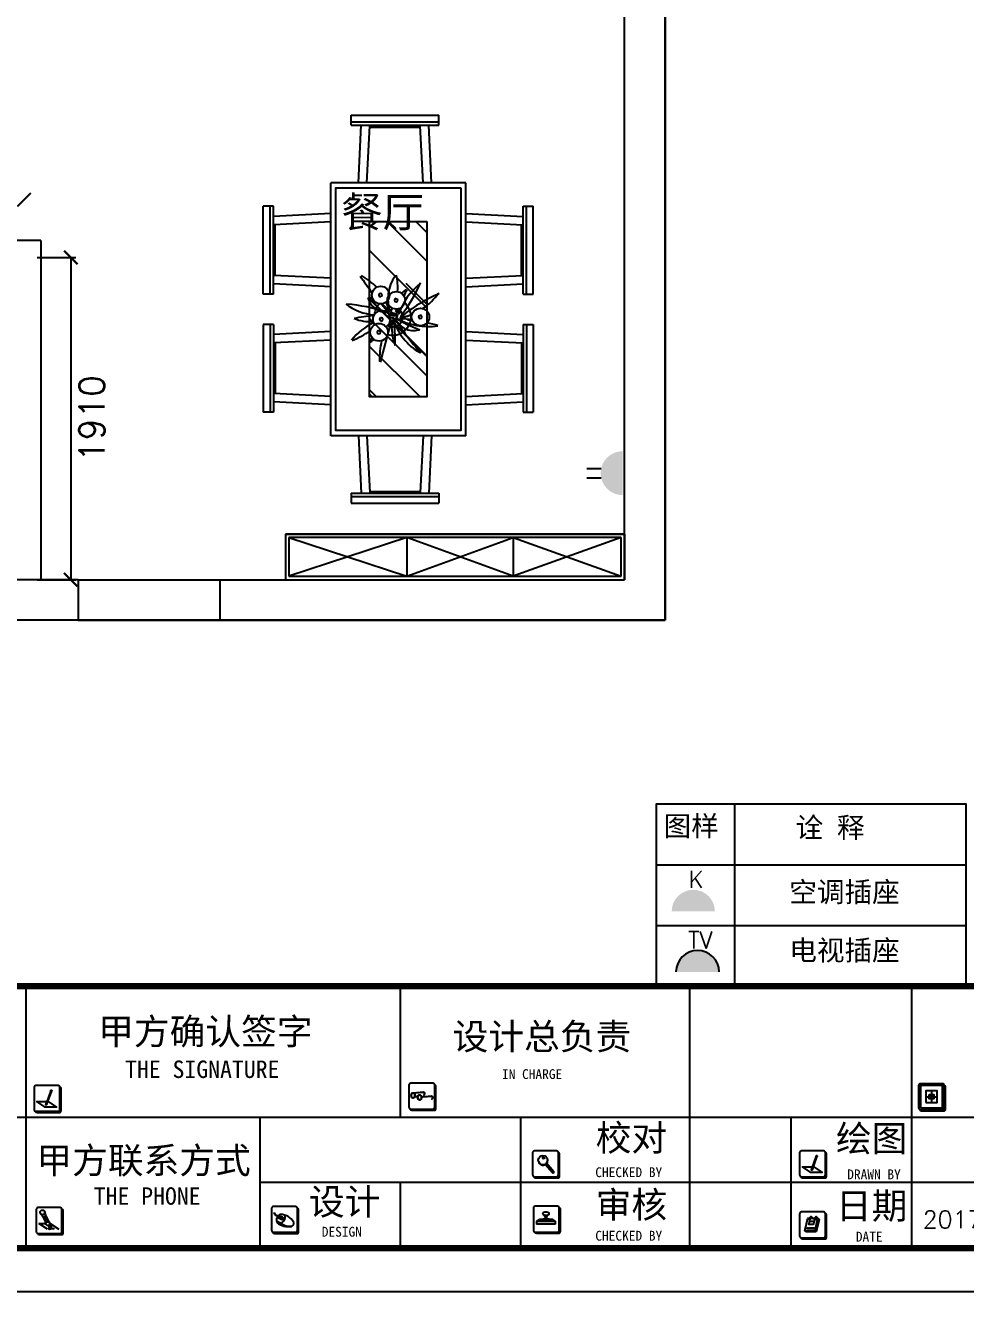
# Model space of a CAD drawing. Header units: millimetres. Extents: x 333665 to 510740, y -473522 to -395501.
# Drawn here: x 478974 to 484548, y -410869 to -403362 of the extents above; entities that cross this region are included whole.
import ezdxf

# ---------------------------------------------------------------- set-up
doc = ezdxf.new("R2010")
doc.units = ezdxf.units.MM
doc.linetypes.add('ACAD_ISO03W100', pattern=[30, 12, -18])
doc.layers.add('0-01图框模板说明', color=2, linetype='Continuous')
doc.layers.add('0-02图框细线', color=136, linetype='Continuous')
doc.styles.add('_TCH_DIM', font='SIMPLEX', dxfattribs={"bigfont": 'GBCBIG'})
doc.styles.get("Standard").update_dxf_attribs({"font": 'txt', "bigfont": 'gbcbig.shx'})
doc.styles.add('STYLE1', font='')
doc.styles.get('STYLE1').set_extended_font_data('SimSun')

# ---------------------------------------------------------------- blocks, each defined once
blk = doc.blocks.new('_ArchTick')
at = {"color": 0, "lineweight": 30, "const_width": 0.15}
blk.add_lwpolyline([(-0.5, -0.5), (0.5, 0.5)], dxfattribs=at)
blk = doc.blocks.new('fffff')
blk.add_hatch(color=5).paths.add_polyline_path([(147605.5, -27278.4), (147861.5, -27278.4, 1)])
at = {"color": 5}
blk.add_text('K', height=100, dxfattribs=at).set_placement((147706.1, -27138.9))
blk = doc.blocks.new('TRB')
blk.add_blockref('fffff', (-23676.1, 6376.6))
blk = doc.blocks.new('dawdeewew')
blk.add_hatch(color=5).paths.add_polyline_path([(147606.6, -27636.6), (147862.5, -27636.6, 1)])
at = {"color": 5}
blk.add_text('TV', height=100, dxfattribs=at).set_placement((147677.6, -27497.1))
blk = doc.blocks.new('BTRB')
at = {"color": 5}
blk.add_arc((124083, -21260.8), 128, 0, 180, dxfattribs=at)
blk.add_blockref('dawdeewew', (-23651.6, 6375.9), dxfattribs=at)

msp = doc.modelspace()

# ---------------------------------------------------------------- hatches: boundary and pattern name
at = {"lineweight": -3}
h = msp.add_hatch(dxfattribs=at)
h.set_pattern_fill('AR-RROOF', color=250, scale=300, angle=495, style=0)
h.set_pattern_definition([(135, (468332.78, -374599.98), (-678.8225, 254.5584), [4500, -600, 1500, -300]), (135, (467944.58, -374423.9), (-70.0036, -494.2676), [900, -99, 1800, -225]), (135, (468046.4, -374674.22), (-1245.215, 960.9581), [2400, -420, 1200, -300])])
h.paths.add_polyline_path([(481354.8, -404525.1), (481354.8, -405565.1), (481014.8, -405565.1), (481014.8, -404525.1)])
msp.add_hatch(color=5).paths.add_polyline_path([(482514.9, -406147.5), (482514.9, -405886.8, 1)])
at = {"layer": '0-01图框模板说明'}
for points in [[(479178.7, -409790, -0.414214), (479168.5, -409800.2), (479036.1, -409800.2, -0.071272), (479033.3, -409799.8, 0.348143), (479043.2, -409807.6), (479175.6, -409807.6, 0.414214), (479185.7, -409797.4), (479185.7, -409665.1, 0.333108), (479178.4, -409655.3, -0.057743), (479178.7, -409657.6)], [(481401, -409776.3, -0.414214), (481390.8, -409786.5), (481258.5, -409786.5, -0.071272), (481255.6, -409786.1, 0.348143), (481265.5, -409793.9), (481397.9, -409793.9, 0.414214), (481408.1, -409783.7), (481408.1, -409651.4, 0.333108), (481400.8, -409641.6, -0.057743), (481401, -409643.9)], [(484422.1, -409779.6, -0.414214), (484411.9, -409789.8), (484279.6, -409789.8, -0.071272), (484276.7, -409789.4, 0.348143), (484286.6, -409797.2), (484419, -409797.2, 0.414214), (484429.2, -409787), (484429.2, -409654.7, 0.333108), (484421.9, -409644.9, -0.057743), (484422.1, -409647.2)], [(482133.9, -410177.5, -0.414214), (482123.7, -410187.7), (481991.4, -410187.7, -0.071272), (481988.5, -410187.3, 0.348143), (481998.4, -410195.2), (482130.8, -410195.2, 0.414214), (482141, -410185), (482141, -410052.6, 0.333108), (482133.7, -410042.9, -0.057743), (482133.9, -410045.2)], [(483717, -410177.5, -0.414214), (483706.8, -410187.7), (483574.5, -410187.7, -0.071272), (483571.6, -410187.3, 0.348143), (483581.5, -410195.2), (483713.9, -410195.2, 0.414214), (483724.1, -410185), (483724.1, -410052.6, 0.333108), (483716.7, -410042.9, -0.057743), (483717, -410045.2)], [(479191.2, -410513.8, -0.414214), (479181.1, -410524), (479048.7, -410524, -0.071272), (479045.8, -410523.6, 0.348143), (479055.8, -410531.4), (479188.1, -410531.4, 0.414214), (479198.3, -410521.2), (479198.3, -410388.9, 0.333108), (479191, -410379.1, -0.057743), (479191.2, -410381.4)], [(480586.5, -410507.4, -0.414214), (480576.3, -410517.5), (480443.9, -410517.5, -0.071272), (480441.1, -410517.1, 0.348143), (480451, -410525), (480583.3, -410525, 0.414214), (480593.5, -410514.8), (480593.5, -410382.4, 0.333108), (480586.2, -410372.7, -0.057743), (480586.5, -410375)], [(482138.9, -410505.5, -0.414214), (482128.8, -410515.7), (481996.4, -410515.7, -0.071272), (481993.5, -410515.3, 0.348143), (482003.5, -410523.1), (482135.8, -410523.1, 0.414214), (482146, -410512.9), (482146, -410380.6, 0.333108), (482138.7, -410370.8, -0.057743), (482138.9, -410373.1)], [(483717, -410539.5, -0.414214), (483706.8, -410549.7), (483574.5, -410549.7, -0.071272), (483571.6, -410549.2, 0.348143), (483581.5, -410557.1), (483713.9, -410557.1, 0.414214), (483724.1, -410546.9), (483724.1, -410414.6, 0.333108), (483716.7, -410404.8, -0.057743), (483717, -410407.1)]]:
    msp.add_hatch(color=8, dxfattribs=at).paths.add_polyline_path(points)
h = msp.add_hatch(color=8, dxfattribs=at)
h.paths.add_polyline_path([(484345.8, -409701.2), (484332.6, -409701.2), (484332.6, -409713.4), (484345.8, -409713.4)])
h.paths.add_polyline_path([(484345.8, -409713.4), (484358.9, -409713.4), (484358.9, -409701.2), (484345.8, -409701.2)])
h.paths.add_polyline_path([(484345.8, -409713.4), (484345.8, -409725.6), (484358.9, -409725.6), (484358.9, -409713.4)])
h.paths.add_polyline_path([(484345.8, -409713.4), (484332.6, -409713.4), (484332.6, -409725.6), (484345.8, -409725.6)])

# ---------------------------------------------------------------- linework, layer by layer
at = {"color": 250, "lineweight": -3}
for p, q in [((482766.4, -406888.6), (482766.4, -399428.6)), ((482766.4, -399428.6), (482766.4, -406888.6)), ((482526.4, -406648.6), (482526.4, -399668.6)), ((480905.4, -403895.1), (481425.4, -403895.1)), ((480905.4, -403955.1), (480905.4, -403895.1)), ((480905.4, -403935.1), (481425.4, -403935.1)), ((480905.4, -403955.1), (481425.4, -403955.1)), ((480948.4, -404295.1), (480965.4, -403955.1)), ((481382.4, -404295.1), (481365.4, -403955.1)), ((481382.4, -404295.1), (481365.4, -403955.1)), ((481425.4, -403955.1), (481425.4, -403895.1)), ((480998.4, -404295.1), (481015.3, -403957.6)), ((481014.9, -403965.1), (481315.8, -403965.1)), ((481332.3, -404295.1), (481315.4, -403957.6)), ((480784.8, -405795.1), (480784.8, -404295.1)), ((481584.8, -404295.1), (480784.8, -404295.1)), ((481584.8, -405795.1), (481584.8, -404295.1)), ((480384.8, -404955.1), (480384.8, -404435.1)), ((480444.8, -404435.1), (480384.8, -404435.1)), ((480424.8, -404955.1), (480424.8, -404435.1)), ((480444.8, -404955.1), (480444.8, -404435.1)), ((480784.8, -404478.1), (480444.8, -404495.1)), ((481584.8, -404478.1), (481924.8, -404495.1)), ((481924.8, -404955.1), (481924.8, -404435.1)), ((481924.8, -404435.1), (481984.8, -404435.1)), ((481944.8, -404955.1), (481944.8, -404435.1)), ((481984.8, -404955.1), (481984.8, -404435.1)), ((480784.8, -404528.1), (480447.3, -404545)), ((480454.8, -404845.5), (480454.8, -404544.6)), ((481584.8, -404528.1), (481922.3, -404545)), ((481914.8, -404845.5), (481914.8, -404544.6)), ((479066.4, -404638.6), (477386.4, -404638.6)), ((479066.4, -404638.6), (479066.4, -406648.6)), ((479043.3, -404738.6), (479273.3, -404738.6)), ((479243.3, -404738.6), (479243.3, -406648.6)), ((480784.8, -404862), (480447.3, -404845.1)), ((481584.8, -404862), (481922.3, -404845.1)), ((480784.8, -404912.1), (480444.8, -404895.1)), ((481584.8, -404912.1), (481924.8, -404895.1)), ((480444.8, -404955.1), (480384.8, -404955.1)), ((481924.8, -404955.1), (481984.8, -404955.1)), ((481178.8, -405064), (481191.3, -405041.5)), ((480384.8, -405135.1), (480384.8, -405655.1)), ((480444.8, -405135.1), (480384.8, -405135.1)), ((480424.8, -405135.1), (480424.8, -405655.1)), ((480444.8, -405135.1), (480444.8, -405655.1)), ((481145.2, -405107.3), (481077.9, -405358.2)), ((481924.8, -405135.1), (481924.8, -405655.1)), ((481924.8, -405135.1), (481984.8, -405135.1)), ((481944.8, -405135.1), (481944.8, -405655.1)), ((481984.8, -405135.1), (481984.8, -405655.1)), ((480784.8, -405178.1), (480444.8, -405195.1)), ((480784.8, -405228.1), (480447.3, -405245)), ((481584.8, -405178.1), (481924.8, -405195.1)), ((481584.8, -405228.1), (481922.3, -405245)), ((480454.8, -405244.6), (480454.8, -405545.5)), ((481914.8, -405244.6), (481914.8, -405545.5)), ((480784.8, -405612.1), (480444.8, -405595.1)), ((480784.8, -405612.1), (480444.8, -405595.1)), ((480784.8, -405562), (480447.3, -405545.1)), ((481584.8, -405562), (481922.3, -405545.1)), ((481584.8, -405612.1), (481924.8, -405595.1)), ((480444.8, -405655.1), (480384.8, -405655.1)), ((481924.8, -405655.1), (481984.8, -405655.1)), ((481584.8, -405795.1), (480784.8, -405795.1)), ((480948.4, -405795.1), (480965.4, -406135.1)), ((480998.4, -405795.1), (481015.3, -406132.6)), ((481332.3, -405795.1), (481315.4, -406132.6)), ((481382.4, -405795.1), (481365.4, -406135.1)), ((481382.4, -405795.1), (481365.4, -406135.1)), ((481014.9, -406125.1), (481315.8, -406125.1)), ((480905.4, -406135.1), (481425.4, -406135.1)), ((480905.4, -406135.1), (480905.4, -406195.1)), ((480905.4, -406155.1), (481425.4, -406155.1)), ((480905.4, -406195.1), (481425.4, -406195.1)), ((481425.4, -406135.1), (481425.4, -406195.1)), ((480516.4, -406378.6), (482526.4, -406378.6)), ((482526.4, -406378.6), (480516.4, -406378.6)), ((480516.4, -406378.6), (480516.4, -406648.6)), ((482506.4, -406398.6), (480536.4, -406398.6)), ((480536.4, -406398.6), (480536.4, -406628.6)), ((481236.4, -406398.6), (480536.4, -406628.6)), ((480536.4, -406398.6), (481236.4, -406628.6)), ((481236.4, -406398.6), (481236.4, -406628.6)), ((481866.4, -406628.6), (481236.4, -406398.6)), ((481236.4, -406628.6), (481866.4, -406398.6)), ((481866.4, -406398.6), (481866.4, -406628.6)), ((482506.4, -406398.6), (481866.4, -406628.6)), ((481866.4, -406398.6), (482506.4, -406628.6)), ((482506.4, -406628.6), (482506.4, -406398.6)), ((482526.4, -406378.6), (482526.4, -406648.6)), ((482526.4, -406648.6), (482526.4, -406378.6)), ((479286.4, -406648.6), (476386.4, -406648.6)), ((479043.3, -406648.6), (479273.3, -406648.6)), ((479286.4, -406648.6), (479286.4, -406888.6)), ((479286.4, -406648.6), (480126.4, -406648.6)), ((480126.4, -406648.6), (480506.4, -406648.6)), ((480126.4, -406648.6), (480126.4, -406888.6)), ((480506.4, -406648.6), (482526.4, -406648.6)), ((480516.4, -406648.6), (482526.4, -406648.6)), ((480536.4, -406628.6), (482506.4, -406628.6)), ((482766.4, -406888.6), (472256.4, -406888.6)), ((479286.4, -406888.6), (474246.4, -406888.6)), ((479286.4, -406888.6), (480126.4, -406888.6)), ((480126.4, -406888.6), (480506.4, -406888.6)), ((480506.4, -406888.6), (482766.4, -406888.6))]:
    msp.add_line(p, q, dxfattribs=at)
at = {"color": 5}
for p, q in [((482387.1, -405991.3), (482303.2, -405991.3)), ((482387.8, -406046.1), (482303.2, -406046.1)), ((483178.5, -407977.9), (483178.5, -409058.4)), ((482716, -408338.4), (484548.4, -408338.4)), ((482716, -408698.4), (484548.4, -408698.4)), ((484548.4, -409058.4), (482716, -409058.4))]:
    msp.add_line(p, q, dxfattribs=at)
at = {"color": 250, "lineweight": -3}
for points in [[(481554.8, -404325.1), (481554.8, -405765.1), (480814.8, -405765.1), (480814.8, -404325.1)], [(481354.8, -404525.1), (481354.8, -405565.1), (481014.8, -405565.1), (481014.8, -404525.1)]]:
    msp.add_lwpolyline(points, close=True, dxfattribs=at)
at = {"color": 5}
msp.add_lwpolyline([(482716, -409058.4), (482716, -407977.9), (484548.4, -407977.9), (484548.4, -409058.4)], dxfattribs=at)
at = {"color": 250, "lineweight": -3}
for centre, radius in [((481080.4, -404961.7), 52.3), ((481172.9, -404992.6), 52.3), ((481151.2, -405090.7), 24.2), ((481151.2, -405090.7), 24.2), ((481316.4, -405091.5), 52.3), ((481071, -405182.1), 52.3)]:
    msp.add_circle(centre, radius, dxfattribs=at)
for centre, radius, start, end in [((482357.3, -403925.9), 1674.9, 213.41888, 217.58602), ((480806, -405140.9), 336.1, 42.06601, 61.47841), ((481364.7, -404987.3), 241.6, 145.26735, 198.50032), ((480894.1, -404912.6), 287.6, 354.38119, 13.81823), ((481585.5, -405218.5), 424.2, 129.46977, 160.31252), ((480550.5, -404569.9), 828.8, 321.64931, 337.42784), ((481368.1, -405121.4), 236.3, 125.24389, 133.80922), ((480491, -404624.2), 805.2, 334.72372, 337.80608), ((481117.1, -404947.2), 116.8, 194.15652, 269.61183), ((480979.4, -405142.4), 169.2, 71.89274, 80.01456), ((481079.1, -404961.2), 10, 90, 270), ((481079.1, -404961.2), 10, 270, 90), ((480806, -405140.9), 336.1, 13.22172, 24.21844), ((481151.2, -405090.7), 109.2, 102.45419, 106.05706), ((481171.6, -404992), 10, 90, 270), ((481171.6, -404992), 10, 270, 90), ((481848.4, -405912.9), 1048.1, 113.63982, 128.51457), ((481123.5, -404738.5), 366.8, 304.39017, 324.80949), ((481065.4, -404761), 318.2, 232.93635, 265.58738), ((480804.9, -405974.2), 962, 71.10822, 85.61629), ((481085.5, -405105.7), 52.3, 301.22663, 217.19054), ((481151.2, -405090.7), 109.2, 135.11276, 171.74068), ((482357.3, -403925.9), 1674.9, 220.50913, 222.802), ((480979.4, -405142.4), 169.2, 26.50173, 49.71173), ((481151.2, -405090.7), 59.2, 101.58918, 144.62692), ((481151.2, -405090.7), 109.2, 254.19161, 49.01718), ((481151.2, -405090.7), 59.2, 241.20889, 53.48506), ((481368.1, -405121.4), 236.3, 159.33408, 164.49464), ((480894.1, -404912.6), 287.6, 332.85499, 333.61554), ((480491, -404624.2), 805.2, 327.38631, 328.52768), ((481178.8, -405072.9), 7.75, 51.07794, 340.31252), ((481123.5, -404738.5), 366.8, 280.96839, 292.91409), ((482656.6, -410267.7), 5372.2, 105.00511, 105.80588), ((481315.1, -405091), 10, 90, 270), ((481315.1, -405091), 10, 270, 90), ((481222.7, -405493.1), 411.7, 116.79131, 139.99923), ((481288.1, -407220.3), 2151.6, 96.66829, 99.77104), ((481015.4, -404882.4), 236.3, 246.97323, 274.66712), ((481084.2, -405105.2), 10, 90, 270), ((481084.2, -405105.2), 10, 270, 90), ((481448.8, -405149.3), 303.4, 173.14116, 201.34303), ((480406.9, -405225.4), 760.1, 357.41542, 10.26237), ((481486.6, -405002.7), 347, 197.04726, 240.06943), ((481277.9, -405045.2), 126.4, 203.55428, 284.08132), ((482238.9, -404460.5), 1248.2, 210.59379, 222.47684), ((481621.6, -404355.9), 868.5, 238.42112, 249.21449), ((481365.1, -404757.7), 390.8, 240.72759, 277.95362), ((481115.2, -406202.9), 1104.3, 82.0972, 85.8232), ((481262.5, -405029.7), 81.1, 253.0998, 273.64194), ((481115.2, -406202.9), 1104.3, 73.89409, 77.38504), ((480568.5, -404456.4), 847.7, 293.91517, 302.12562), ((481418.5, -405432.2), 446.5, 150.67912, 155.05693), ((480868.7, -405011.5), 273.9, 301.95296, 308.89063), ((481069.7, -405181.6), 10, 90, 270), ((481069.7, -405181.6), 10, 270, 90), ((481709.6, -405358), 636.5, 168.60963, 179.75797)]:
    msp.add_arc(centre, radius, start, end, dxfattribs=at)
for points in [[(481186.1, -405092.8), (481128.4, -405084.2), (481176.5, -405069.8), (481142.8, -405058.3)], [(481151.2, -405103.4), (481127.7, -405098.3), (481151.2, -405090.7), (481127.7, -405085.5)]]:
    msp.add_solid(points, dxfattribs=at)
at = {"layer": '0-01图框模板说明', "color": 8}
for p, q in [((481272.7, -409690.3), (481334.6, -409685.4)), ((481282, -409690.8), (481335.2, -409686.6)), ((481320.8, -409713.9), (481382.7, -409709)), ((481330.1, -409714.4), (481383.3, -409710.2)), ((484311.8, -409713.4), (484379.7, -409713.4)), ((484345.8, -409679.4), (484345.8, -409747.4)), ((479096.3, -409761.4), (479095.7, -409763)), ((479095.7, -409763), (479095.9, -409764.2)), ((479096.9, -409761.6), (479095.9, -409764.2)), ((479096.8, -409763.4), (479095.9, -409764.2)), ((479097.4, -409761.8), (479096.8, -409763.4)), ((482064.2, -410106.4), (482107.6, -410156.2)), ((482055.8, -410113.7), (482099.4, -410163.8)), ((483634.7, -410148.9), (483634.1, -410150.6)), ((483634.1, -410150.6), (483634.3, -410151.7)), ((483635.2, -410149.1), (483634.3, -410151.7)), ((483635.1, -410151), (483634.3, -410151.7)), ((483635.7, -410149.3), (483635.1, -410151)), ((479104.9, -410499), (479054.8, -410466.1)), ((479054.8, -410466.1), (479095.8, -410466.1)), ((479117.7, -410466.1), (479122, -410466.1)), ((479122, -410466.1), (479172, -410499)), ((480459.4, -410447.9), (480459.4, -410447.9)), ((480466.3, -410427.6), (480491.2, -410440.4)), ((480470.7, -410454.2), (480502.1, -410471.7)), ((480497.7, -410428.7), (480472.7, -410419.4)), ((480476.4, -410429.1), (480476.4, -410429.1)), ((480476.4, -410429.1), (480494.3, -410439.1)), ((480498.2, -410432.1), (480479.1, -410424.3)), ((480530, -410421.5), (480498, -410412.9)), ((480505, -410440.4), (480510.5, -410443.5)), ((482007, -410451.5), (482022.4, -410440.7)), ((482023.9, -410440.3), (482039.6, -410440.3)), ((482057.2, -410431.9), (482057.2, -410428.8)), ((482062.8, -410431.5), (482062.8, -410428.8)), ((482082.3, -410440.3), (482098.9, -410440.3)), ((482114.5, -410451.5), (482100.5, -410440.8)), ((483672.9, -410436.3), (483655.8, -410509.8)), ((483675.2, -410438.3), (483658.1, -410511.8)), ((483677.5, -410440.2), (483660.3, -410513.7)), ((483679.3, -410442), (483662.2, -410515.5)), ((483670.5, -410434.3), (483679.3, -410442)), ((483594.7, -410507.8), (483603.5, -410515.5)), ((483655.8, -410509.8), (483597.1, -410509.8)), ((483658.1, -410511.8), (483599.4, -410511.8)), ((483660.3, -410513.7), (483601.6, -410513.7)), ((483662.2, -410515.5), (483603.5, -410515.5))]:
    msp.add_line(p, q, dxfattribs=at)
at = {"layer": '0-01图框模板说明', "color": 2, "const_width": 37.5}
msp.add_lwpolyline([(488213.3, -395760.2), (488213.3, -410610.7), (466998.3, -410610.7), (466998.3, -395760.2)], close=True, dxfattribs=at)
msp.add_lwpolyline([(488213.3, -409058.4), (466995.4, -409058.4)], dxfattribs=at)
at = {"layer": '0-01图框模板说明', "color": 8}
for points in [[(479036.1, -409800.2), (479168.5, -409800.2, 0.414214), (479178.7, -409790), (479178.7, -409657.6, 0.414214), (479168.5, -409647.5), (479036.1, -409647.5, 0.414214), (479026, -409657.6), (479026, -409790, 0.414214)], [(481258.5, -409786.5), (481390.8, -409786.5, 0.414214), (481401, -409776.3), (481401, -409643.9, 0.414214), (481390.8, -409633.7), (481258.5, -409633.7, 0.414214), (481248.3, -409643.9), (481248.3, -409776.3, 0.414214)], [(484279.6, -409789.8), (484411.9, -409789.8, 0.414214), (484422.1, -409779.6), (484422.1, -409647.2, 0.414214), (484411.9, -409637), (484279.6, -409637, 0.414214), (484269.4, -409647.2), (484269.4, -409779.6, 0.414214)], [(479130, -409679.6), (479124.5, -409677.6), (479124.8, -409676.8, -0.451962), (479128, -409675.4), (479128.7, -409675.7, -0.418435), (479130.3, -409678.8)], [(481991.4, -410187.7), (482123.7, -410187.7, 0.414214), (482133.9, -410177.5), (482133.9, -410045.2, 0.414214), (482123.7, -410035), (481991.4, -410035, 0.414214), (481981.2, -410045.2), (481981.2, -410177.5, 0.414214)], [(483574.5, -410187.7), (483706.8, -410187.7, 0.414214), (483717, -410177.5), (483717, -410045.2, 0.414214), (483706.8, -410035), (483574.5, -410035, 0.414214), (483564.3, -410045.2), (483564.3, -410177.5, 0.414214)], [(483668.4, -410067.1), (483662.8, -410065.1), (483663.1, -410064.3, -0.451962), (483666.3, -410063), (483667.1, -410063.3, -0.418435), (483668.6, -410066.4)], [(479048.7, -410524), (479181.1, -410524, 0.414214), (479191.2, -410513.8), (479191.2, -410381.4, 0.414214), (479181.1, -410371.3), (479048.7, -410371.3, 0.414214), (479038.5, -410381.4), (479038.5, -410513.8, 0.414214)], [(480443.9, -410517.5), (480576.3, -410517.5, 0.414214), (480586.5, -410507.4), (480586.5, -410375, 0.414214), (480576.3, -410364.8), (480443.9, -410364.8, 0.414214), (480433.7, -410375), (480433.7, -410507.4, 0.414214)], [(481996.4, -410515.7), (482128.8, -410515.7, 0.414214), (482138.9, -410505.5), (482138.9, -410373.1, 0.414214), (482128.8, -410362.9), (481996.4, -410362.9, 0.414214), (481986.2, -410373.1), (481986.2, -410505.5, 0.414214)], [(483574.5, -410549.7), (483706.8, -410549.7, 0.414214), (483717, -410539.5), (483717, -410407.1, 0.414214), (483706.8, -410396.9), (483574.5, -410396.9, 0.414214), (483564.3, -410407.1), (483564.3, -410539.5, 0.414214)], [(482009.1, -410450.6), (482112.4, -410450.6, -0.414214), (482115.4, -410453.6), (482115.4, -410467, -0.414214), (482112.4, -410469.9), (482009.1, -410469.9, -0.414214), (482006.1, -410467), (482006.1, -410453.6, -0.414214)]]:
    msp.add_lwpolyline(points, format="xyb", close=True, dxfattribs=at)
for points in [[(479033.3, -409799.8, 0.348143), (479043.2, -409807.6), (479175.6, -409807.6, 0.414214), (479185.7, -409797.4), (479185.7, -409665.1, 0.333108), (479178.4, -409655.3)], [(481255.6, -409786.1, 0.348143), (481265.5, -409793.9), (481397.9, -409793.9, 0.414214), (481408.1, -409783.7), (481408.1, -409651.4, 0.333108), (481400.8, -409641.6)], [(484276.7, -409789.4, 0.348143), (484286.6, -409797.2), (484419, -409797.2, 0.414214), (484429.2, -409787), (484429.2, -409654.7, 0.333108), (484421.9, -409644.9)], [(481988.5, -410187.3, 0.348143), (481998.4, -410195.2), (482130.8, -410195.2, 0.414214), (482141, -410185), (482141, -410052.6, 0.333108), (482133.7, -410042.9)], [(483571.6, -410187.3, 0.348143), (483581.5, -410195.2), (483713.9, -410195.2, 0.414214), (483724.1, -410185), (483724.1, -410052.6, 0.333108), (483716.7, -410042.9)], [(479045.8, -410523.6, 0.348143), (479055.8, -410531.4), (479188.1, -410531.4, 0.414214), (479198.3, -410521.2), (479198.3, -410388.9, 0.333108), (479191, -410379.1)], [(480441.1, -410517.1, 0.348143), (480451, -410525), (480583.3, -410525, 0.414214), (480593.5, -410514.8), (480593.5, -410382.4, 0.333108), (480586.2, -410372.7)], [(481993.5, -410515.3, 0.348143), (482003.5, -410523.1), (482135.8, -410523.1, 0.414214), (482146, -410512.9), (482146, -410380.6, 0.333108), (482138.7, -410370.8)], [(483571.6, -410549.2, 0.348143), (483581.5, -410557.1), (483713.9, -410557.1, 0.414214), (483724.1, -410546.9), (483724.1, -410414.6, 0.333108), (483716.7, -410404.8)]]:
    msp.add_lwpolyline(points, format="xyb", dxfattribs=at)
for points in [[(484280, -409779.2), (484411.5, -409779.2), (484411.5, -409647.6), (484280, -409647.6)], [(479128.1, -409684.8), (479122.6, -409682.8), (479098.5, -409749), (479104, -409751)], [(479130.2, -409679.7), (479124.3, -409677.5), (479122.4, -409682.7), (479128.3, -409684.9)], [(484311.8, -409747.4), (484379.7, -409747.4), (484379.7, -409679.4), (484311.8, -409679.4)], [(484332.6, -409701.2), (484358.9, -409701.2), (484358.9, -409725.6), (484332.6, -409725.6)], [(479097.4, -409761.8), (479096.3, -409761.4), (479098.5, -409749), (479104, -409751)], [(483666.5, -410072.3), (483660.9, -410070.3), (483636.8, -410136.5), (483642.4, -410138.6)], [(483668.5, -410067.2), (483662.6, -410065.1), (483660.7, -410070.3), (483666.6, -410072.4)], [(483635.7, -410149.3), (483634.7, -410148.9), (483636.8, -410136.5), (483642.4, -410138.6)], [(482037.4, -410441.7), (482084.4, -410441.7), (482084.4, -410447.4), (482037.4, -410447.4)], [(483625.4, -410452.1), (483649.5, -410452.1), (483643.7, -410471.2), (483619.6, -410471.2)], [(483609.4, -410490.5), (483615.2, -410490.5), (483613.8, -410495.1), (483608, -410495.1)], [(483620.8, -410490.5), (483626.6, -410490.5), (483625.2, -410495.1), (483619.4, -410495.1)], [(483631.8, -410490.5), (483637.6, -410490.5), (483636.2, -410495.1), (483630.4, -410495.1)], [(483643, -410490.5), (483648.8, -410490.5), (483647.4, -410495.1), (483641.6, -410495.1)]]:
    msp.add_lwpolyline(points, close=True, dxfattribs=at)
for points in [[(479107.2, -409742.3), (479109.4, -409742.3), (479159.5, -409775.2), (479092.3, -409775.2), (479042.3, -409742.3), (479100.9, -409742.3)], [(483645.5, -410129.8), (483647.7, -410129.8), (483697.8, -410162.8), (483630.6, -410162.8), (483580.6, -410129.8), (483639.2, -410129.8)], [(482068.2, -410437.2), (482077.6, -410437.2), (482084.4, -410441.7), (482037.4, -410441.7), (482044.8, -410437.2), (482052.1, -410437.2)], [(483624.8, -410434.3), (483670.5, -410434.3), (483653.4, -410507.8), (483594.7, -410507.8), (483611.8, -410434.3), (483622.2, -410434.3)]]:
    msp.add_lwpolyline(points, dxfattribs=at)
for centre, radius in [((482042.6, -410089.2), 27.6), ((479075.2, -410399.7), 13.6), ((479083.9, -410426.1), 1.94), ((479087.7, -410433.4), 1.94), ((479088.5, -410423.7), 1.94), ((479091.1, -410441.2), 1.94), ((479092.3, -410431), 1.94), ((479093.1, -410421), 1.94), ((479095, -410450.1), 1.94), ((479095.7, -410438.8), 1.94), ((479096.8, -410428.3), 1.94), ((479106.8, -410466.1), 11), ((479099.6, -410447.7), 1.94), ((479100.3, -410436), 1.94), ((479104.2, -410445), 1.94), ((483654.7, -410442.5), 2.07)]:
    msp.add_circle(centre, radius, dxfattribs=at)
for centre, radius, start, end in [((481287.1, -409709.2), 19, 105.75698, 120.90147), ((481288, -409728.2), 16.6, 39.93772, 115.08211), ((481293.8, -409699.9), 12.3, 194.48109, 315.05273), ((481282, -409691.1), 0.254, 94.53797, 105.75698), ((481335.2, -409732.8), 19, 105.75698, 138.68122), ((481330.1, -409714.7), 0.254, 94.53797, 105.75698), ((481330.9, -409695.5), 10.8, 298.71142, 70.12693), ((481335.2, -409686.9), 0.254, 62.53976, 94.53797), ((481330.6, -409695.7), 10.2, 300.32853, 62.53976), ((481336, -409704.8), 0.261, 133.83275, 294.27982), ((481379, -409719.1), 10.8, 298.71142, 70.12693), ((481383.4, -409710.5), 0.254, 62.53976, 94.53797), ((481378.8, -409719.3), 10.2, 300.32853, 62.53976), ((481384.1, -409728.4), 0.261, 133.83275, 294.27982), ((482043.2, -410091.5), 27.6, 191.50537, 300.50305), ((482041.4, -410088.8), 13.8, 22.4479, 114.91738), ((482038, -410082.3), 6.47, 340.03412, 111.51774), ((482043.2, -410091.5), 27.6, 323.79176, 16.59293), ((482102, -410158.4), 6.02, 246.29169, 21.68237), ((478987.8, -410486.8), 110, 10.86532, 46.01339), ((479371.6, -410311.4), 295.8, 196.35478, 210.12826), ((480490.7, -410438.6), 26.8, 74.0812, 127.26399), ((480497.6, -410444.8), 35.5, 172.23155, 207.50847), ((480478.7, -410440), 16.3, 158.18292, 240.90017), ((480532.4, -410467.1), 76.4, 139.32492, 154.28325), ((480533.4, -410371.6), 112.1, 233.07145, 279.66773), ((480477.5, -410426.5), 2.77, 54.17545, 246.924), ((480479.3, -410426.1), 35.7, 277.38404, 14.54168), ((480499.4, -410426.6), 16.1, 239.14426, 279.65487), ((480495.4, -410435.1), 4.12, 255.59476, 46.20559), ((480490.3, -410442.9), 16.1, 22.14548, 62.65609), ((480501.4, -410438.4), 4.07, 279.65487, 22.14548), ((480546.9, -410381.7), 100.5, 243.49964, 273.01635), ((480477.2, -410507), 100.5, 28.78399, 58.3007), ((480545, -410462.7), 20.7, 290.37624, 11.42411), ((482023.9, -410443.3), 2.97, 90, 119.87718), ((482060, -410356.3), 59.1, 259.24495, 280.75505), ((482035.5, -410431.7), 21.9, 7.60876, 51.99549), ((482047.8, -410427.9), 10.2, 284.90703, 336.82099), ((482060.2, -410422.8), 17.9, 237.03411, 302.96589), ((482084.5, -410431.7), 21.9, 128.00451, 172.39124), ((482064.9, -410431.5), 2.08, 180, 209.57661), ((482072.6, -410427.2), 10.9, 209.57661, 255.90559), ((482098.9, -410443.3), 2.97, 58.64341, 90), ((483622.9, -410442.5), 2.07, 133.54052, 58.50942), ((483636.9, -410439.3), 15.6, 120.08382, 193.46069), ((483623, -410441.9), 1.58, 218.39226, 328.45377), ((483636.8, -410439.2), 12.9, 118.98843, 196.0214), ((483623.9, -410443.2), 2.07, 72.60473, 87.69362), ((483631.2, -410433.1), 7.54, 350.54539, 105.73103), ((483630.5, -410433.8), 5.93, 355.44035, 89.68225), ((483668.5, -410439.3), 15.6, 127.16749, 193.46069), ((483654.6, -410441.9), 1.58, 218.39226, 328.45377), ((483655.7, -410443.2), 2.07, 72.60473, 215.77066), ((483667.8, -410439), 12.4, 120.88, 197.64495), ((483662.2, -410431.1), 5.29, 75.64141, 126.12439), ((483661.9, -410432.4), 4.14, 333.23085, 96.56595), ((483661.6, -410432.2), 6.43, 340.70057, 72.93021)]:
    msp.add_arc(centre, radius, start, end, dxfattribs=at)
for centre in [(481271.8, -409706.1), (481272.9, -409706.6), (481310.9, -409717.5), (481311.7, -409718.1)]:
    msp.add_ellipse(centre, major_axis=(0, 15.8), ratio=0.646017, dxfattribs=at)
msp.add_ellipse((482060, -410407), major_axis=(19.5, 0), ratio=0.460933, start_param=-0.967391, end_param=4.108984, dxfattribs=at)
for points in [[(480469.4, -410422), (480458.2, -410420.4), (480452.7, -410414.5), (480449.9, -410401.8)], [(480470.6, -410419.9), (480457.8, -410419.7), (480453.7, -410410.3), (480451.2, -410400.7)]]:
    msp.add_open_spline(points, degree=3, dxfattribs=at)
msp.add_spline([(479106.8, -410477), (479128.5, -410486.5), (479129.1, -410479.1), (479119.3, -410481.5), (479113.1, -410499), (479140, -410494.5), (479144.4, -410499)], degree=3, dxfattribs=at)
at = {"layer": '0-02图框细线'}
for p, q in [((478979.2, -410610.7), (478979.2, -409058.4)), ((481197.2, -409834.5), (481197.2, -409058.4)), ((482913.5, -409834.5), (482913.5, -409058.4)), ((484228.4, -410610.7), (484228.4, -409058.4)), ((471979.4, -409834.5), (488213.3, -409834.5)), ((480365.3, -410610.7), (480365.3, -409834.5)), ((481910.9, -410610.7), (481910.9, -409834.5)), ((482913.5, -410610.7), (482913.5, -409834.5)), ((483513.2, -410610.7), (483513.2, -409834.5)), ((488213.3, -410222.6), (480365.3, -410222.6)), ((481197.2, -410610.7), (481197.2, -410222.6))]:
    msp.add_line(p, q, dxfattribs=at)
msp.add_lwpolyline([(488472.1, -395501.4), (488472.1, -410869.4), (466739.6, -410869.4), (466739.6, -395501.4)], close=True, dxfattribs=at)

# ---------------------------------------------------------------- block references
at = {"color": 250, "lineweight": -3, "xscale": 80, "yscale": 80, "zscale": 80}
msp.add_blockref('_ArchTick', (478966.4, -404396.5), dxfattribs=at)
for p, rotation in [((479243.3, -404738.6), 90), ((479243.3, -406648.6), 270)]:
    msp.add_blockref('_ArchTick', p, dxfattribs=dict(at, rotation=rotation))
at = {"color": 5, "linetype": 'ACAD_ISO03W100'}
for name in ['TRB', 'BTRB']:
    msp.add_blockref(name, (358876.2, -387713.2), dxfattribs=at)

# ---------------------------------------------------------------- texts
at = {"color": 250, "lineweight": -3, "style": 'STYLE1'}
msp.add_text('餐厅', height=180, dxfattribs=at).set_placement((480846.4, -404558.6))
at = {"color": 250, "lineweight": -3, "insert": (479368.3, -405693.6), "char_height": 150, "attachment_point": 5, "rotation": 90, "style": '_TCH_DIM'}
msp.add_mtext('\\A1;1910', dxfattribs=at)
at = {"color": 0, "char_height": 150, "attachment_point": 1}
for s, insert, width in [('{\\fNSimSun|b0|i0|c134|p49;\\H0.8x;\\C5;图样}', (482757.5, -408049.1), 553.878), ('{\\fNSimSun|b0|i0|c134|p49;\\H0.8x;\\C5;诠 释}', (483540.2, -408057.7), 553.878), ('{\\fNSimSun|b0|i0|c134|p49;\\H0.8x;\\C5;空调插座}', (483502.9, -408439.8), 768.689), ('{\\fNSimSun|b0|i0|c134|p49;\\H0.8x;\\C5;电视插座}', (483502.9, -408785.6), 768.689)]:
    msp.add_mtext(s, dxfattribs=dict(at, insert=insert, width=width))
at = {"layer": '0-02图框细线', "attachment_point": 4}
for s, insert, char_height in [('{\\fSimSun|b0|i0|c134|p2;甲方确认签字}', (479405.9, -409335.6), 155.232), ('{\\fSimSun|b0|i0|c134|p2;设计总负责}', (481506.9, -409365.4), 155.232), ('{\\fSimSun|b0|i0|c134|p2;THE SIGNATURE}', (479565.1, -409551.8), 103.488), ('{\\fSimSun|b0|i0|c134|p2;IN CHARGE}', (481799.7, -409580), 58.307), ('{\\fSimSun|b0|i0|c134|p2;校对}', (482355.2, -409965.5), 155.232), ('{\\fSimSun|b0|i0|c134|p2;绘图}', (483779.4, -409969.9), 155.232), ('{\\fSimSun|b0|i0|c134|p2;甲方联系方式}', (479039.7, -410100.5), 155.232), ('{\\fSimSun|b0|i0|c134|p2;CHECKED BY}', (482352.7, -410161.8), 58.307), ('{\\fSimSun|b0|i0|c134|p2;DRAWN BY}', (483846.4, -410173.9), 58.307), ('{\\fSimSun|b0|i0|c134|p2;THE PHONE}', (479379.4, -410303.2), 103.488), ('{\\fSimSun|b0|i0|c134|p2;设计}', (480655.1, -410344.8), 155.232), ('{\\fSimSun|b0|i0|c134|p2;审核}', (482355.2, -410362.4), 155.232), ('{\\fSimSun|b0|i0|c134|p2;日期}', (483779.4, -410369.4), 155.232), ('2017.3.20', (484293.6, -410441.3), 103.49), ('{\\fSimSun|b0|i0|c134|p2;DESIGN}', (480731.2, -410514.6), 58.307), ('{\\fSimSun|b0|i0|c134|p2;CHECKED BY}', (482352.7, -410538.3), 58.307), ('{\\fSimSun|b0|i0|c134|p2;DATE}', (483897.2, -410543.3), 58.307)]:
    msp.add_mtext(s, dxfattribs=dict(at, insert=insert, char_height=char_height))

doc.saveas('drawing.dxf')
